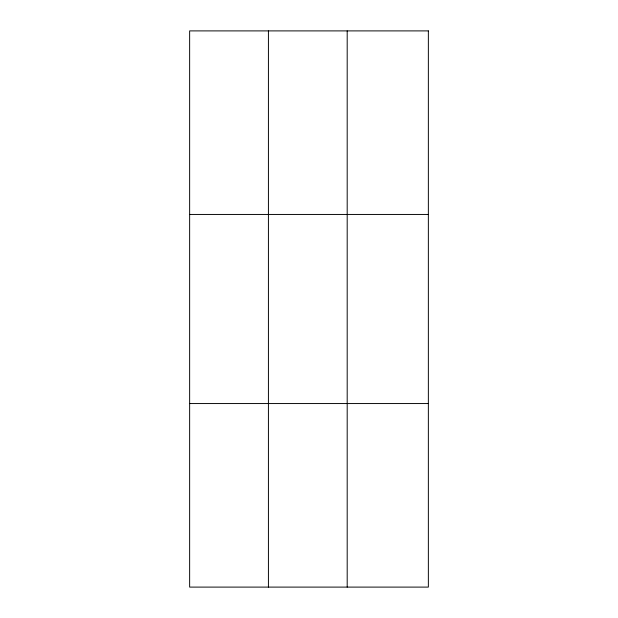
<?xml version="1.0" encoding="UTF-8"?>
<svg xmlns="http://www.w3.org/2000/svg" width="618" height="618" viewBox="0 0 618 618"><rect width="100%" height="100%" fill="white"/><g stroke="black" fill="none" stroke-linecap="round" stroke-linejoin="round"><path stroke-width="0.93" d="M268.421 587.1L268.421 30.9M347.192 587.1L347.192 30.9M189.641 214.446L428.359 214.446M189.641 403.554L428.359 403.554M428.359 30.9L428.359 587.1L189.641 587.1L189.641 30.9L428.359 30.9"/></g></svg>
